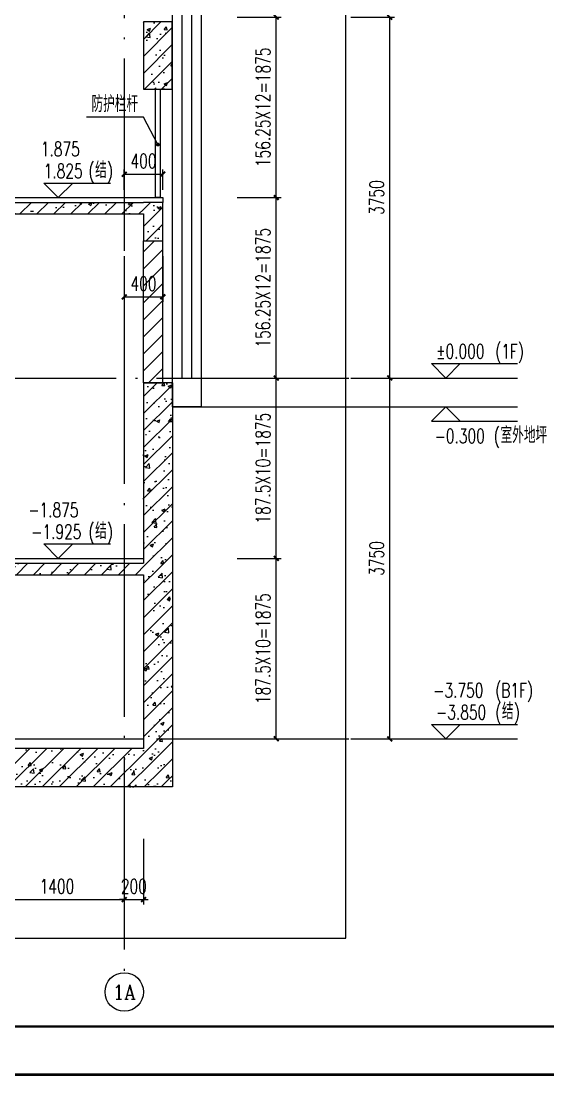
# Model space of a CAD drawing. Extents: x -222544 to -13848, y -31368 to 85559.
# Drawn here: x -124749 to -119271, y 28032 to 38994 of the extents above; entities that cross this region are included whole.
import ezdxf
from ezdxf.enums import TextEntityAlignment as Align
from ezdxf.xclip import XClip

# ---------------------------------------------------------------- set-up
doc = ezdxf.new("R2010")
doc.units = 0
doc.header["$LTSCALE"] = 1000
doc.header["$MEASUREMENT"] = 0
doc.header["$XCLIPFRAME"] = 0
doc.linetypes.add('10平面$0$DOTE', pattern=[2.42, 2, -0.2, 0.02, -0.2])
doc.linetypes.add('DOTE', pattern=[2.42, 2, -0.2, 0.02, -0.2])
doc.layers.get('Defpoints').update_dxf_attribs({"color": 210})
for name, color, linetype in [('0-cxFrame', 155, 'Continuous'), ('10平面$0$A-AXIS-DOTE', 14, '10平面$0$DOTE'), ('10平面$0$AS-WALL', 40, 'Continuous'), ('A-AXIS-D', 1, 'Continuous'), ('A-AXIS-DOTE', 14, 'DOTE'), ('A-AXIS-DP', 126, 'Continuous'), ('A-COLS', 6, 'Continuous'), ('A-HRAIL', 173, 'Continuous'), ('A-SFCE', 30, 'Continuous'), ('A-WINDOW', 140, 'Continuous'), ('AS-COLN', 6, 'Continuous'), ('AS-WALL', 40, 'Continuous'), ('DIM_ELEV', 3, 'Continuous'), ('DIM_SYMB', 3, 'Continuous'), ('PUB_HATCH', 8, 'Continuous'), ('PUB_TEXT', 7, 'Continuous'), ('建-墙-填充', 8, 'Continuous')]:
    doc.layers.add(name, color=color, linetype=linetype)
doc.layers.add('0-cxText', color=131, linetype='Continuous', lineweight=25)
doc.styles.add('_TCH_AXIS', font='COMPLEX', dxfattribs={"bigfont": 'GBCBIG'})
doc.styles.add('_TCH_DIM', font='SIMPLEX', dxfattribs={"bigfont": 'GBCBIG'})
doc.styles.add('_TCH_DIM_T3', font='SIMPLEX', dxfattribs={"width": 0.705882, "bigfont": 'GBCBIG'})
doc.styles.add('cx_tuming', font='')
doc.styles.add('cx_tuqian1', font='')
doc.styles.add('黑体', font='', dxfattribs={"height": 12})
doc.styles.get('cx_tuming').set_extended_font_data('SimHei')
doc.styles.get('cx_tuqian1').set_extended_font_data('SimSun')
doc.styles.get('黑体').set_extended_font_data('SimHei')
doc.dimstyles.new('_TCH_ARCH&&50', dxfattribs={"dimtxt": 148.75, "dimasz": 50, "dimexe": 50, "dimexo": 50, "dimgap": 63.125, "dimtad": 1, "dimdec": 0, "dimzin": 0, "dimdsep": 46, "dimtxsty": '_TCH_DIM_T3', "dimblk": 'ARCHTICK', "dimcen": 0.09, "dimclrt": 7, "dimazin": 2, "dimtfac": 1, "dimtdec": 0, "dimtix": 1, "dimtmove": 2, "dimatfit": 3, "dimfxl": 0, "dimtolj": 1, "dimtzin": 0, "dimarcsym": 0})
pattern_1 = [(45, (0, 0), (-88.38835, 88.38835), []), (50, (0, 0), (358.6301, -31.37607), [37.5, -412.5]), (355, (0, 0), (-69.3757, 376.0961), [30, -330]), (100.4514, (29.9, -2.6), (289.2547, 344.7198), [31.8701, -350.5711]), (46.1842, (0, 100), (533.6205, -82.7595), [56.25, -618.75]), (96.6356, (44.47, 93.1), (467.3314, 487.059), [47.8051, -525.8565]), (351.1842, (0, 100), (467.331, 487.0593), [45, -495]), (21, (50, 75), (298.4535, -201.30945), [37.5, -412.5]), (326, (50, 75), (121.6577, 362.575), [30, -330]), (71.4514, (74.87, 58.22), (420.1113, 161.26525), [31.8701, -350.5711]), (37.5, (0, 0), (6.07993, 166.44693), [0, -326, 0, -335, 0, -331.25]), (7.5, (0, 0), (131.53477, 197.20586), [0, -191, 0, -318.5, 0, -126.25]), (327.5, (-111.5, 0), (266.91122, -11.27744), [0, -125, 0, -390, 0, -517.5]), (317.5, (-161.5, 0), (291.5931, 50.0525), [0, -162.5, 0, -259, 0, -367.5])]

# ---------------------------------------------------------------- blocks, each defined once
blk = doc.blocks.new('TK22.A1 L(Dragon)')
at = {"layer": '0-cxFrame', "color": 7, "const_width": 0.5}
blk.add_lwpolyline([(0, 0), (-841, 0), (-841, 594), (0, 594)], close=True, dxfattribs=at)
at = {"layer": '0-cxFrame', "const_width": 0.5}
blk.add_lwpolyline([(-80, 10), (-821, 10), (-821, 584), (-80, 584)], close=True, dxfattribs=at)
at = {"style": '黑体', "flags": 4}
blk.add_attdef('图幅', text='', height=3.3, dxfattribs=at).set_placement((-40, 3), align=Align.RIGHT)
at = {"layer": '0-cxText', "flags": 4}
for tag, height, style, p in [('建设单位', 3.5, 'cx_tuming', (-45, 240)), ('项目名称', 3.5, 'cx_tuming', (-45, 210)), ('子项名称', 3.5, 'cx_tuming', (-45, 180)), ('工程编号', 3.3, 'cx_tuqian1', (-35, 165)), ('图名1', 3.5, 'cx_tuming', (-45, 87)), ('图名2', 3.5, 'cx_tuming', (-45, 79)), ('图名3', 3.5, 'cx_tuming', (-45, 71)), ('出图日期', 3.3, 'cx_tuqian1', (-39, 60)), ('专业', 3.3, 'cx_tuqian1', (-55, 52)), ('版次', 3.3, 'cx_tuqian1', (-20, 44)), ('图号', 3.3, 'cx_tuqian1', (-55, 44))]:
    blk.add_attdef(tag, text='', height=height, dxfattribs=dict(at, style=style)).set_placement(p, align=Align.MIDDLE)
at = {"layer": 'Defpoints', "color": 6, "flags": 4}
for tag, height, style, p in [('tufu', 3.3, '黑体', (-12, 12)), ('dwfname', 4, 'cx_tuqian1', (-80, 3))]:
    blk.add_attdef(tag, text='', height=height, dxfattribs=dict(at, style=style)).set_placement(p, align=Align.RIGHT)
blk = doc.blocks.new('10平面$0$dote')
at = {"layer": '10平面$0$A-AXIS-DOTE'}
blk.add_line((76282.2, 18000), (-41310, 18000), dxfattribs=at)
blk = doc.blocks.new('10平面')
at = {"layer": '10平面$0$AS-WALL'}
blk.add_blockref('10平面$0$dote', (-220736.4, 804820), dxfattribs=at)
blk = doc.blocks.new('_ArchTick')
at = {"color": 0, "linetype": 'ByBlock', "const_width": 0.4}
blk.add_lwpolyline([(-0.5, -0.5), (0.5, 0.5)], dxfattribs=at)
blk = doc.blocks.new('*D256')
at = {"layer": 'A-AXIS-DP', "color": 0, "lineweight": -2, "transparency": 16777216}
for p, q in [((-123676, 37240), (-123676, 37453)), ((-123676, 37403), (-123276, 37403)), ((-123276, 37240), (-123276, 37453))]:
    blk.add_line(p, q, dxfattribs=at)
at = {"layer": 'Defpoints', "color": 0, "transparency": 16777216}
for p in [(-123276, 37403), (-123676, 37190), (-123276, 37190)]:
    blk.add_point(p, dxfattribs=at)
at = {"layer": 'A-AXIS-DP', "color": 0, "lineweight": -2, "transparency": 16777216, "xscale": 50, "yscale": 50, "zscale": 50, "rotation": 180}
blk.add_blockref('_ArchTick', (-123676, 37403), dxfattribs=at)
at = {"layer": 'A-AXIS-DP', "color": 0, "lineweight": -2, "transparency": 16777216, "xscale": 50, "yscale": 50, "zscale": 50}
blk.add_blockref('_ArchTick', (-123276, 37403), dxfattribs=at)
at = {"layer": 'A-AXIS-DP', "color": 7, "transparency": 16777216, "insert": (-123476, 37540), "char_height": 148.8, "attachment_point": 5, "style": '_TCH_DIM_T3'}
blk.add_mtext('\\A1;400', dxfattribs=at)
blk = doc.blocks.new('*D616')
at = {"layer": 'A-AXIS-DP', "color": 0, "lineweight": -2, "transparency": 16777216}
for p, q in [((-123676, 36550), (-123676, 36078)), ((-123276, 36550), (-123276, 36078)), ((-123676, 36128), (-123276, 36128))]:
    blk.add_line(p, q, dxfattribs=at)
at = {"layer": 'Defpoints', "color": 0, "transparency": 16777216}
for p in [(-123676, 36600), (-123276, 36600), (-123276, 36128)]:
    blk.add_point(p, dxfattribs=at)
at = {"layer": 'A-AXIS-DP', "color": 0, "lineweight": -2, "transparency": 16777216, "xscale": 50, "yscale": 50, "zscale": 50, "rotation": 180}
blk.add_blockref('_ArchTick', (-123676, 36128), dxfattribs=at)
at = {"layer": 'A-AXIS-DP', "color": 0, "lineweight": -2, "transparency": 16777216, "xscale": 50, "yscale": 50, "zscale": 50}
blk.add_blockref('_ArchTick', (-123276, 36128), dxfattribs=at)
at = {"layer": 'A-AXIS-DP', "color": 7, "transparency": 16777216, "insert": (-123476, 36266), "char_height": 148.8, "attachment_point": 5, "style": '_TCH_DIM_T3'}
blk.add_mtext('\\A1;400', dxfattribs=at)
blk = doc.blocks.new('*D655')
at = {"layer": 'A-AXIS-DP', "color": 0, "lineweight": -2, "transparency": 16777216}
for p, q in [((-125076, 30495), (-125076, 29815)), ((-123676, 30495), (-123676, 29815)), ((-125076, 29865), (-123676, 29865))]:
    blk.add_line(p, q, dxfattribs=at)
at = {"layer": 'Defpoints', "color": 0, "transparency": 16777216}
for p in [(-125076, 30545), (-123676, 30545), (-123676, 29865)]:
    blk.add_point(p, dxfattribs=at)
at = {"layer": 'A-AXIS-DP', "color": 0, "lineweight": -2, "transparency": 16777216, "xscale": 50, "yscale": 50, "zscale": 50, "rotation": 180}
blk.add_blockref('_ArchTick', (-125076, 29865), dxfattribs=at)
at = {"layer": 'A-AXIS-DP', "color": 0, "lineweight": -2, "transparency": 16777216, "xscale": 50, "yscale": 50, "zscale": 50}
blk.add_blockref('_ArchTick', (-123676, 29865), dxfattribs=at)
at = {"layer": 'A-AXIS-DP', "color": 7, "transparency": 16777216, "insert": (-124376, 30003), "char_height": 148.8, "attachment_point": 5, "style": '_TCH_DIM_T3'}
blk.add_mtext('\\A1;1400', dxfattribs=at)
blk = doc.blocks.new('*D656')
at = {"layer": 'A-AXIS-DP', "color": 0, "lineweight": -2, "transparency": 16777216}
for p, q in [((-123676, 30495), (-123676, 29815)), ((-123476, 30495), (-123476, 29815)), ((-123676, 29865), (-123726, 29865)), ((-123676, 29865), (-123476, 29865)), ((-123476, 29865), (-123426, 29865))]:
    blk.add_line(p, q, dxfattribs=at)
at = {"layer": 'Defpoints', "color": 0, "transparency": 16777216}
for p in [(-123676, 30545), (-123476, 30545), (-123476, 29865)]:
    blk.add_point(p, dxfattribs=at)
at = {"layer": 'A-AXIS-DP', "color": 0, "lineweight": -2, "transparency": 16777216, "xscale": 50, "yscale": 50, "zscale": 50}
blk.add_blockref('_ArchTick', (-123676, 29865), dxfattribs=at)
at = {"layer": 'A-AXIS-DP', "color": 0, "lineweight": -2, "transparency": 16777216, "xscale": 50, "yscale": 50, "zscale": 50, "rotation": 180}
blk.add_blockref('_ArchTick', (-123476, 29865), dxfattribs=at)
at = {"layer": 'A-AXIS-DP', "color": 7, "transparency": 16777216, "insert": (-123576, 30003), "char_height": 148.8, "attachment_point": 5, "style": '_TCH_DIM_T3'}
blk.add_mtext('\\A1;200', dxfattribs=at)
blk = doc.blocks.new('*D657')
at = {"layer": 'A-AXIS-DP', "color": 0, "lineweight": -2, "transparency": 16777216}
for p, q in [((-122502, 33410), (-122046, 33410)), ((-122096, 31535), (-122096, 33410)), ((-122502, 31535), (-122046, 31535))]:
    blk.add_line(p, q, dxfattribs=at)
at = {"layer": 'Defpoints', "color": 0, "transparency": 16777216}
for p in [(-122552, 33410), (-122096, 33410), (-122552, 31535)]:
    blk.add_point(p, dxfattribs=at)
at = {"layer": 'A-AXIS-DP', "color": 0, "lineweight": -2, "transparency": 16777216, "xscale": 50, "yscale": 50, "zscale": 50}
for p, rotation in [((-122096, 33410), 90), ((-122096, 31535), 270)]:
    blk.add_blockref('_ArchTick', p, dxfattribs=dict(at, rotation=rotation))
at = {"layer": 'A-AXIS-DP', "color": 7, "transparency": 16777216, "insert": (-122233, 32473), "char_height": 148.75, "attachment_point": 5, "rotation": 90, "style": '_TCH_DIM_T3'}
blk.add_mtext('\\A1;187.5X10=1875', dxfattribs=at)
blk = doc.blocks.new('*D658')
at = {"layer": 'A-AXIS-DP', "color": 0, "lineweight": -2, "transparency": 16777216}
for p, q in [((-122502, 35285), (-122046, 35285)), ((-122096, 33410), (-122096, 35285)), ((-122502, 33410), (-122046, 33410))]:
    blk.add_line(p, q, dxfattribs=at)
at = {"layer": 'Defpoints', "color": 0, "transparency": 16777216}
for p in [(-122552, 35285), (-122096, 35285), (-122552, 33410)]:
    blk.add_point(p, dxfattribs=at)
at = {"layer": 'A-AXIS-DP', "color": 0, "lineweight": -2, "transparency": 16777216, "xscale": 50, "yscale": 50, "zscale": 50}
for p, rotation in [((-122096, 35285), 90), ((-122096, 33410), 270)]:
    blk.add_blockref('_ArchTick', p, dxfattribs=dict(at, rotation=rotation))
at = {"layer": 'A-AXIS-DP', "color": 7, "transparency": 16777216, "insert": (-122233, 34348), "char_height": 148.75, "attachment_point": 5, "rotation": 90, "style": '_TCH_DIM_T3'}
blk.add_mtext('\\A1;187.5X10=1875', dxfattribs=at)
blk = doc.blocks.new('*D659')
at = {"layer": 'A-AXIS-DP', "color": 0, "lineweight": -2, "transparency": 16777216}
for p, q in [((-122502, 37160), (-122046, 37160)), ((-122096, 35285), (-122096, 37160)), ((-122502, 35285), (-122046, 35285))]:
    blk.add_line(p, q, dxfattribs=at)
at = {"layer": 'Defpoints', "color": 0, "transparency": 16777216}
for p in [(-122552, 37160), (-122096, 37160), (-122552, 35285)]:
    blk.add_point(p, dxfattribs=at)
at = {"layer": 'A-AXIS-DP', "color": 0, "lineweight": -2, "transparency": 16777216, "xscale": 50, "yscale": 50, "zscale": 50}
for p, rotation in [((-122096, 37160), 90), ((-122096, 35285), 270)]:
    blk.add_blockref('_ArchTick', p, dxfattribs=dict(at, rotation=rotation))
at = {"layer": 'A-AXIS-DP', "color": 7, "transparency": 16777216, "insert": (-122233, 36223), "char_height": 148.75, "attachment_point": 5, "rotation": 90, "style": '_TCH_DIM_T3'}
blk.add_mtext('\\A1;156.25X12=1875', dxfattribs=at)
blk = doc.blocks.new('*D660')
at = {"layer": 'A-AXIS-DP', "color": 0, "lineweight": -2, "transparency": 16777216}
for p, q in [((-122502, 39035), (-122046, 39035)), ((-122096, 37160), (-122096, 39035)), ((-122502, 37160), (-122046, 37160))]:
    blk.add_line(p, q, dxfattribs=at)
at = {"layer": 'Defpoints', "color": 0, "transparency": 16777216}
for p in [(-122552, 39035), (-122096, 39035), (-122552, 37160)]:
    blk.add_point(p, dxfattribs=at)
at = {"layer": 'A-AXIS-DP', "color": 0, "lineweight": -2, "transparency": 16777216, "xscale": 50, "yscale": 50, "zscale": 50}
for p, rotation in [((-122096, 39035), 90), ((-122096, 37160), 270)]:
    blk.add_blockref('_ArchTick', p, dxfattribs=dict(at, rotation=rotation))
at = {"layer": 'A-AXIS-DP', "color": 7, "transparency": 16777216, "insert": (-122233, 38098), "char_height": 148.75, "attachment_point": 5, "rotation": 90, "style": '_TCH_DIM_T3'}
blk.add_mtext('\\A1;156.25X12=1875', dxfattribs=at)
blk = doc.blocks.new('*D663')
at = {"layer": 'A-AXIS-D', "color": 0, "lineweight": -2, "transparency": 16777216}
for p, q in [((-121322, 35285), (-120866, 35285)), ((-120916, 31535), (-120916, 35285)), ((-121322, 31535), (-120866, 31535))]:
    blk.add_line(p, q, dxfattribs=at)
at = {"layer": 'Defpoints', "color": 0, "transparency": 16777216}
for p in [(-121372, 35285), (-120916, 35285), (-121372, 31535)]:
    blk.add_point(p, dxfattribs=at)
at = {"layer": 'A-AXIS-D', "color": 0, "lineweight": -2, "transparency": 16777216, "xscale": 50, "yscale": 50, "zscale": 50}
for p, rotation in [((-120916, 35285), 90), ((-120916, 31535), 270)]:
    blk.add_blockref('_ArchTick', p, dxfattribs=dict(at, rotation=rotation))
at = {"layer": 'A-AXIS-D', "color": 7, "transparency": 16777216, "insert": (-121053, 33410), "char_height": 148.8, "attachment_point": 5, "rotation": 90, "style": '_TCH_DIM_T3'}
blk.add_mtext('\\A1;3750', dxfattribs=at)
blk = doc.blocks.new('*D664')
at = {"layer": 'A-AXIS-D', "color": 0, "lineweight": -2, "transparency": 16777216}
for p, q in [((-121322, 39035), (-120866, 39035)), ((-120916, 35285), (-120916, 39035)), ((-121322, 35285), (-120866, 35285))]:
    blk.add_line(p, q, dxfattribs=at)
at = {"layer": 'Defpoints', "color": 0, "transparency": 16777216}
for p in [(-121372, 39035), (-120916, 39035), (-121372, 35285)]:
    blk.add_point(p, dxfattribs=at)
at = {"layer": 'A-AXIS-D', "color": 0, "lineweight": -2, "transparency": 16777216, "xscale": 50, "yscale": 50, "zscale": 50}
for p, rotation in [((-120916, 39035), 90), ((-120916, 35285), 270)]:
    blk.add_blockref('_ArchTick', p, dxfattribs=dict(at, rotation=rotation))
at = {"layer": 'A-AXIS-D', "color": 7, "transparency": 16777216, "insert": (-121053, 37160), "char_height": 148.8, "attachment_point": 5, "rotation": 90, "style": '_TCH_DIM_T3'}
blk.add_mtext('\\A1;3750', dxfattribs=at)

msp = doc.modelspace()

# ---------------------------------------------------------------- hatches: boundary and pattern name
at = {"layer": 'PUB_HATCH'}
h = msp.add_hatch(dxfattribs=at)
h.set_pattern_fill('钢筋混凝土', color=256, scale=50, style=0)
h.set_pattern_definition(pattern_1)
h.paths.add_polyline_path([(-123476.6, 38285.1), (-123176.6, 38285.1), (-123176.6, 38985.1), (-123476.6, 38985.1)])
h = msp.add_hatch(dxfattribs=at)
h.set_pattern_fill('钢筋混凝土', color=256, scale=50, style=0)
h.set_pattern_definition(pattern_1)
h.paths.add_polyline_path([(-124876.2, 37110.1), (-124876.2, 36990.1), (-123476.2, 36990.1), (-123476.2, 37110.1)])
h = msp.add_hatch(dxfattribs=at)
h.set_pattern_fill('钢筋混凝土', color=256, scale=50, style=0)
h.set_pattern_definition(pattern_1)
h.paths.add_polyline_path([(-123476.2, 36710.1), (-123276.2, 36710.1), (-123276.2, 37110.1), (-123476.2, 37110.1)])
h = msp.add_hatch(dxfattribs=at)
h.set_pattern_fill('钢筋混凝土', color=256, scale=50, style=0)
h.set_pattern_definition(pattern_1)
h.paths.add_polyline_path([(-124876.2, 33360.1), (-124876.2, 33240.1), (-123476.2, 33240.1), (-123376.2, 33300.1), (-123476.2, 33360.1)])
at = {"layer": '建-墙-填充'}
h = msp.add_hatch(dxfattribs=at)
h.set_pattern_fill('普通砖', color=256, scale=50, style=0)
h.set_pattern_definition([(45, (0, 89.76), (-88.38838, 88.38838), [])])
h.paths.add_polyline_path([(-123276.2, 36710.1), (-123476.2, 36710.1), (-123476.2, 35235.1), (-123276.2, 35235.1)])
h = msp.add_hatch(dxfattribs=at)
h.set_pattern_fill('钢筋混凝土', color=256, scale=50, style=0)
h.set_pattern_definition(pattern_1)
h.paths.add_polyline_path([(-123476.2, 35235.1), (-123476.2, 33360.1), (-123376.2, 33300.1), (-123176.2, 33300.1), (-123176.2, 35235.1)])
h = msp.add_hatch(dxfattribs=at)
h.set_pattern_fill('钢筋混凝土', color=256, scale=50, style=0)
h.set_pattern_definition(pattern_1)
h.paths.add_polyline_path([(-123376.2, 33300.1), (-123476.2, 33240.1), (-123476.2, 31435.1), (-123176.2, 31035.1), (-123176.2, 33300.1)])
h = msp.add_hatch(dxfattribs=at)
h.set_pattern_fill('钢筋混凝土', color=256, scale=50, style=0)
h.set_pattern_definition(pattern_1)
h.paths.add_polyline_path([(-123176.2, 31035.1), (-123476.2, 31435.1), (-129676.2, 31435.1), (-129676.2, 31035.1)])

# ---------------------------------------------------------------- linework, layer by layer
at = {"layer": 'A-AXIS-D'}
msp.add_circle((-123676.2, 28905.1), 200, dxfattribs=at)
at = {"layer": 'A-AXIS-DOTE'}
for p, q in [((-123676.2, 45865.1), (-123676.2, 29105.1)), ((-133020, 35285.1), (-119588, 35285.1)), ((-133020, 31535.1), (-119588, 31535.1))]:
    msp.add_line(p, q, dxfattribs=at)
at = {"layer": 'A-COLS'}
for p, q in [((-123276.2, 37110.1), (-123476.2, 37110.1)), ((-123276.2, 36710.1), (-123276.2, 37110.1)), ((-123476.2, 36990.1), (-123476.2, 36710.1)), ((-123476.2, 36710.1), (-123276.2, 36710.1))]:
    msp.add_line(p, q, dxfattribs=at)
at = {"layer": 'A-HRAIL'}
msp.add_lwpolyline([(-123352, 38285.1), (-123302, 38285.1), (-123302, 37160.1), (-123352, 37160.1)], close=True, dxfattribs=at)
at = {"layer": 'A-SFCE'}
for p, q in [((-123176.6, 34985.1), (-119588, 34985.1)), ((-127382.2, 31535.1), (-123476.2, 31535.1))]:
    msp.add_line(p, q, dxfattribs=at)
for points in [[(-125106.2, 37160.1), (-123276.2, 37160.1), (-123276.2, 37110.1)], [(-127566.2, 35285.1), (-127566.2, 35097.6), (-127286.2, 35097.6), (-127286.2, 34910.1), (-127006.2, 34910.1), (-127006.2, 34722.6), (-126726.2, 34722.6), (-126726.2, 34535.1), (-126446.2, 34535.1), (-126446.2, 34347.6), (-126166.2, 34347.6), (-126166.2, 34160.1), (-125886.2, 34160.1), (-125886.2, 33972.6), (-125606.2, 33972.6), (-125606.2, 33785.1), (-125326.2, 33785.1), (-125326.2, 33597.6), (-125046.2, 33597.6), (-125046.2, 33410.1), (-123476.2, 33410.1)], [(-127626.2, 31535.1), (-127626.2, 31722.6), (-127346.2, 31722.6), (-127346.2, 31910.1), (-127066.2, 31910.1), (-127066.2, 32097.6), (-126786.2, 32097.6), (-126786.2, 32285.1), (-126506.2, 32285.1), (-126506.2, 32472.6), (-126226.2, 32472.6), (-126226.2, 32660.1), (-125946.2, 32660.1), (-125946.2, 32847.6), (-125666.2, 32847.6), (-125666.2, 33035.1), (-125386.2, 33035.1), (-125386.2, 33222.6), (-125106.2, 33222.6), (-125106.2, 33410.1), (-123536.2, 33410.1)]]:
    msp.add_lwpolyline(points, dxfattribs=at)
at = {"layer": 'A-WINDOW'}
for p, q in [((-123176.6, 45865.1), (-123176.6, 34985.1)), ((-123076.6, 45865.1), (-123076.6, 35285.1)), ((-122976.2, 45865.1), (-122976.2, 35285.1)), ((-122876.2, 45865.1), (-122876.2, 35285.1))]:
    msp.add_line(p, q, dxfattribs=at)
at = {"layer": 'AS-COLN'}
for p, q in [((-123176.6, 38985.1), (-123476.6, 38985.1)), ((-123476.6, 38985.1), (-123476.6, 38285.1)), ((-123176.6, 38285.1), (-123176.6, 38985.1)), ((-123476.6, 38285.1), (-123176.6, 38285.1)), ((-124876.2, 37110.1), (-123476.2, 37110.1)), ((-124876.2, 36990.1), (-123476.2, 36990.1)), ((-123476.2, 35235.1), (-123476.2, 33360.1)), ((-123176.2, 35235.1), (-123476.2, 35235.1)), ((-123176.2, 35235.1), (-123176.2, 33300.1)), ((-124876.2, 33360.1), (-123476.2, 33360.1)), ((-124876.2, 33240.1), (-123476.2, 33240.1)), ((-123476.2, 33240.1), (-123476.2, 31435.1)), ((-123176.2, 33300.1), (-123176.2, 31035.1)), ((-123476.2, 31435.1), (-129676.2, 31435.1)), ((-123176.2, 31035.1), (-129676.2, 31035.1))]:
    msp.add_line(p, q, dxfattribs=at)
at = {"layer": 'AS-WALL'}
for p, q in [((-123476.2, 35235.1), (-123476.2, 36710.1)), ((-123276.2, 35235.1), (-123276.2, 36710.1)), ((-123476.2, 35235.1), (-123276.2, 35235.1))]:
    msp.add_line(p, q, dxfattribs=at)
msp.add_lwpolyline([(-122876.2, 34985.1), (-123176.2, 34985.1), (-123176.2, 35285.1), (-122876.2, 35285.1), (-122876.2, 34985.1)], dxfattribs=at)
at = {"layer": 'DIM_ELEV'}
for p, q in [((-123476.3, 37997), (-124070.6, 37997)), ((-123327, 37710.9), (-123476.3, 37997)), ((-124362, 37160.1), (-124512, 37310.1)), ((-124512, 37310.1), (-123818, 37310.1)), ((-124362, 37160.1), (-124212, 37310.1)), ((-124742, 37160.1), (-124212, 37160.1)), ((-120332, 35285.1), (-120482, 35435.1)), ((-120482, 35435.1), (-119588, 35435.1)), ((-120332, 35285.1), (-120182, 35435.1)), ((-120682, 35285.1), (-120182, 35285.1)), ((-120682, 34985.1), (-120182, 34985.1)), ((-120332, 34985.1), (-120482, 34835.1)), ((-120332, 34985.1), (-120182, 34835.1)), ((-120482, 34835.1), (-119588, 34835.1)), ((-124362, 33410.1), (-124512, 33560.1)), ((-124512, 33560.1), (-123818, 33560.1)), ((-124362, 33410.1), (-124212, 33560.1)), ((-124742, 33410.1), (-124212, 33410.1)), ((-120332, 31535.1), (-120482, 31685.1)), ((-120482, 31685.1), (-119588, 31685.1)), ((-120332, 31535.1), (-120182, 31685.1)), ((-120682, 31535.1), (-120182, 31535.1))]:
    msp.add_line(p, q, dxfattribs=at)
at = {"layer": 'DIM_ELEV', "const_width": 20}
msp.add_lwpolyline([(-123322.4, 37702, 1), (-123331.7, 37719.8, 1)], format="xyb", close=True, dxfattribs=at)
at = {"layer": 'DIM_SYMB'}
msp.add_lwpolyline([(-133020, 29465.1), (-121372, 29465.1), (-121372, 45865.1), (-133020, 45865.1)], close=True, dxfattribs=at)

# ---------------------------------------------------------------- block references
at = {"layer": '0-cxFrame', "xscale": 50, "yscale": 50, "zscale": 50}
msp.add_blockref('TK22.A1 L(Dragon)', (-97960.5, 28045), dxfattribs=at)
at = {"layer": 'A-WINDOW'}
ref = msp.add_blockref('10平面', (123458.1, -791602.5), dxfattribs=at)
XClip(ref).set_block_clipping_path([(-149069.4947712686, 822142.4845585017), (-143135.4832539898, 832892.364749553)])

# ---------------------------------------------------------------- texts
at = {"layer": 'PUB_TEXT', "style": '_TCH_DIM'}
for s, height, p in [('防护栏杆', 168.79, (-124018.1, 38049.5)), ('结', 168.8, (-123979.2, 37362.6)), ('室外地坪', 168.79, (-119764.2, 34607.6)), ('结', 168.8, (-123979.2, 33612.6)), ('结', 168.8, (-119749.2, 31737.6))]:
    msp.add_text(s, height=height, dxfattribs=at).set_placement(p)
at = {"layer": 'PUB_TEXT', "style": '_TCH_DIM', "width": 0.705882}
for s, height, p in [('1.875', 148.75, (-124544.2, 37590.1)), ('1.825', 148.75, (-124514.2, 37362.6)), ('(', 148.8, (-124049.2, 37362.6)), (')', 148.8, (-123856.3, 37362.6)), ('%%P0.000', 148.75, (-120434.2, 35487.6)), ('(1F)', 148.75, (-119819.2, 35487.6)), ('-0.300', 148.75, (-120449.2, 34607.6)), ('(', 148.8, (-119834.2, 34607.6)), ('-1.875', 148.75, (-124674.2, 33840.1)), ('(', 148.8, (-124049.2, 33612.6)), (')', 148.8, (-123856.3, 33612.6)), ('-1.925', 148.75, (-124644.2, 33612.6)), ('(B1F)', 148.75, (-119819.2, 31965.1)), ('-3.750', 148.75, (-120464.2, 31965.1)), ('(', 148.8, (-119819.2, 31737.6)), (')', 148.8, (-119626.3, 31737.6)), ('-3.850', 148.75, (-120434.2, 31737.6))]:
    msp.add_text(s, height=height, dxfattribs=at).set_placement(p)
at = {"layer": 'PUB_TEXT', "style": '_TCH_AXIS'}
msp.add_text('1A', height=150.33, dxfattribs=at).set_placement((-123794.3, 28829.9), (-123558.1, 28829.9), align=Align.FIT)

# ---------------------------------------------------------------- dimensions: what is measured, and where the dimension line sits
at = {"layer": 'A-AXIS-D'}
for p1, p2, picture, middle in [((-121372, 35285.1), (-121372, 39035.1), '*D664', (-121053.3, 37160.1)), ((-121372, 31535.1), (-121372, 35285.1), '*D663', (-121053.3, 33410.1))]:
    dim = msp.add_aligned_dim(p1=p1, p2=p2, distance=-456.3, dimstyle='_TCH_ARCH&&50', dxfattribs=at)
    dim.commit()
    dim.dimension.update_dxf_attribs({"geometry": picture, "text_midpoint": middle})
at = {"layer": 'A-AXIS-DP'}
for p1, p2, text, picture, middle in [((-122552, 37160.1), (-122552, 39035.1), '156.25X12=1875', '*D660', (-122233.3, 38097.6)), ((-122552, 35285.1), (-122552, 37160.1), '156.25X12=1875', '*D659', (-122233.3, 36222.6)), ((-122552, 33410.1), (-122552, 35285.1), '187.5X10=1875', '*D658', (-122233.3, 34347.6)), ((-122552, 31535.1), (-122552, 33410.1), '187.5X10=1875', '*D657', (-122233.3, 32472.6))]:
    dim = msp.add_aligned_dim(p1=p1, p2=p2, distance=-456.3, text=text, dimstyle='_TCH_ARCH&&50', dxfattribs=at)
    dim.commit()
    dim.dimension.update_dxf_attribs({"geometry": picture, "text_midpoint": middle})
for p1, p2, distance, picture, middle in [((-123676.2, 37190.1), (-123276.2, 37190.1), 212.4, '*D256', (-123476.2, 37540)), ((-123676.2, 36600.1), (-123276.2, 36600.1), -471.9, '*D616', (-123476.2, 36265.7)), ((-125076.2, 30545.1), (-123676.2, 30545.1), -679.9, '*D655', (-124376.2, 30002.7)), ((-123676.2, 30545.1), (-123476.2, 30545.1), -679.9, '*D656', (-123576.2, 30002.7))]:
    dim = msp.add_aligned_dim(p1=p1, p2=p2, distance=distance, dimstyle='_TCH_ARCH&&50', dxfattribs=at)
    dim.commit()
    dim.dimension.update_dxf_attribs({"geometry": picture, "text_midpoint": middle})

doc.saveas('drawing.dxf')
